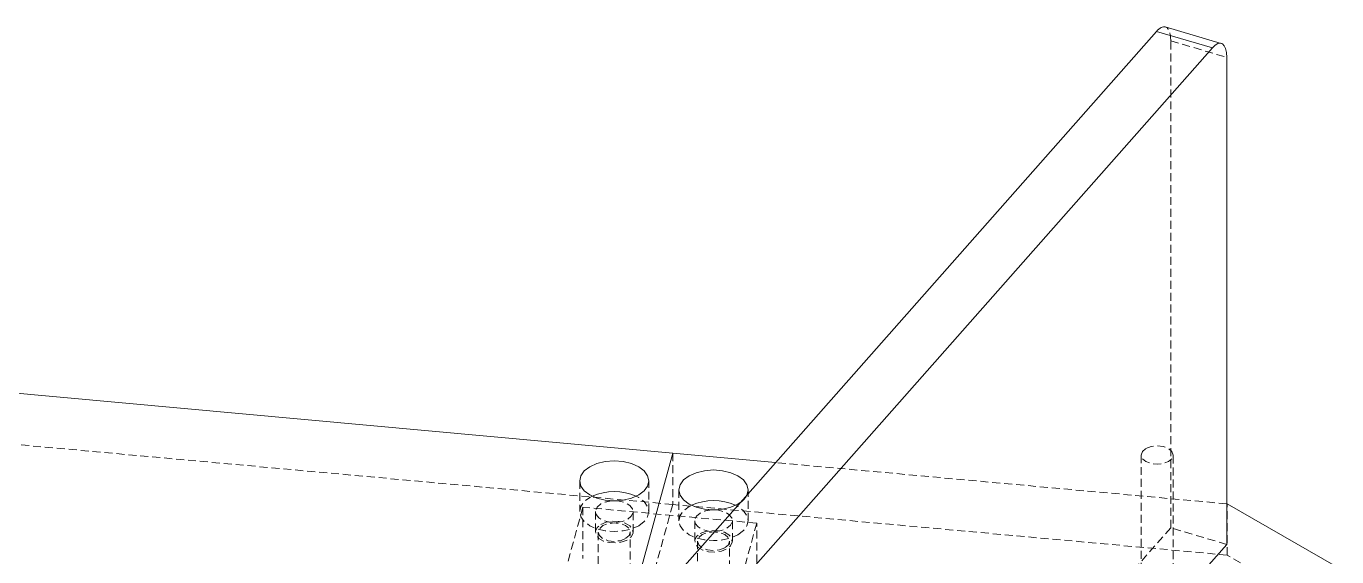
# Model space of a CAD drawing. Header units: millimetres. Extents: x 1529 to 6255, y 1713 to 5797.
# Drawn here: x 5349.6 to 5558.1, y 5337.4 to 5421.9 of the extents above; entities that cross this region are included whole.
import ezdxf

# ---------------------------------------------------------------- set-up
doc = ezdxf.new("R2010")
doc.units = ezdxf.units.MM
doc.linetypes.add('HIDDEN', pattern=[1.905, 1.27, -0.635])

msp = doc.modelspace()

# ---------------------------------------------------------------- linework, layer by layer
at = {"color": 7, "linetype": 'Continuous', "lineweight": 15}
for p, q in [((5539.77, 5419.189), (5530.86, 5421.81)), ((5529.449, 5421.095), (5452.371, 5333.767)), ((5538.359, 5418.475), (5529.449, 5421.095)), ((5459.807, 5329.476), (5538.359, 5418.475)), ((5540.629, 5416.964), (5540.629, 5339.392)), ((5313.301, 5366.64), (5452.461, 5353.916)), ((5452.461, 5353.916), (5447.095, 5334.36)), ((5468.833, 5352.419), (5452.461, 5353.916)), ((5442.924, 5346.334), (5443.379, 5346.334)), ((5458.727, 5344.889), (5459.182, 5344.889)), ((5540.713, 5345.846), (5540.629, 5345.854)), ((5540.713, 5345.846), (5755.856, 5221.647)), ((5540.629, 5339.392), (5527.5, 5324.517))]:
    msp.add_line(p, q, dxfattribs=at)
at = {"color": 7, "linetype": 'HIDDEN', "lineweight": 0}
for p, q in [((5531.719, 5419.584), (5540.629, 5416.964)), ((5531.719, 5342.013), (5531.719, 5419.584)), ((5452.461, 5345.75), (5054.521, 5382.135)), ((5452.461, 5353.916), (5452.461, 5345.75)), ((5540.629, 5345.854), (5468.833, 5352.419)), ((5527.006, 5353.619), (5527.006, 5333.205)), ((5532.106, 5333.205), (5532.106, 5353.619)), ((5437.651, 5349.507), (5437.651, 5344.607)), ((5448.651, 5344.607), (5448.651, 5349.507)), ((5453.454, 5348.062), (5453.454, 5343.162)), ((5464.454, 5343.162), (5464.454, 5348.062)), ((5438.164, 5345.304), (5405, 5224.426)), ((5452.461, 5345.75), (5409.441, 5188.951)), ((5465.819, 5342.775), (5438.164, 5345.304)), ((5438.164, 5345.304), (5438.164, 5337.139)), ((5440.151, 5344.607), (5440.151, 5341.341)), ((5446.151, 5341.341), (5446.151, 5344.607)), ((5540.713, 5337.681), (5452.461, 5345.75)), ((5540.713, 5337.681), (5540.713, 5345.846)), ((5531.719, 5342.013), (5409.526, 5203.57)), ((5465.819, 5342.775), (5432.655, 5221.897)), ((5455.954, 5343.162), (5455.954, 5339.896)), ((5461.954, 5339.896), (5461.954, 5343.162)), ((5465.819, 5334.61), (5465.819, 5342.775)), ((5540.629, 5339.392), (5531.719, 5342.013)), ((5440.601, 5341.341), (5440.601, 5333.176)), ((5445.701, 5333.176), (5445.701, 5341.341)), ((5456.404, 5339.896), (5456.404, 5331.731)), ((5461.504, 5331.731), (5461.504, 5339.896)), ((5951.971, 5100.267), (5540.713, 5337.681))]:
    msp.add_line(p, q, dxfattribs=at)
at = {"color": 7, "linetype": 'HIDDEN', "lineweight": 0, "flags": 128}
for points in [[(5527.753, 5354.66), (5528.58, 5354.979), (5529.556, 5355.091), (5530.532, 5354.979), (5531.359, 5354.66), (5531.912, 5354.182), (5532.106, 5353.619), (5531.912, 5353.055), (5531.359, 5352.578), (5530.532, 5352.259), (5529.556, 5352.147), (5528.58, 5352.259), (5527.753, 5352.578), (5527.2, 5353.056), (5527.006, 5353.619), (5527.2, 5354.182), (5527.753, 5354.66)], [(5439.652, 5347.057), (5439.262, 5346.852), (5438.388, 5346.195), (5437.839, 5345.429), (5437.651, 5344.607), (5437.839, 5343.786), (5438.388, 5343.02), (5439.262, 5342.362), (5440.401, 5341.858), (5441.728, 5341.54), (5443.151, 5341.432), (5444.575, 5341.54), (5445.901, 5341.858), (5447.04, 5342.362), (5447.04, 5342.362)], [(5443.379, 5346.334), (5443.928, 5346.28), (5444.872, 5346.026), (5445.609, 5345.601), (5446.049, 5345.056), (5446.14, 5344.456), (5445.87, 5343.875), (5445.273, 5343.383), (5444.419, 5343.038), (5443.413, 5342.882), (5442.375, 5342.934), (5441.431, 5343.189), (5440.694, 5343.614), (5440.253, 5344.159), (5440.163, 5344.758), (5440.432, 5345.339), (5441.03, 5345.832), (5441.03, 5345.832)], [(5447.04, 5342.362), (5447.914, 5343.02), (5448.464, 5343.786), (5448.651, 5344.607), (5448.464, 5345.429), (5447.914, 5346.195), (5447.04, 5346.852), (5446.65, 5347.057)], [(5455.455, 5345.612), (5455.065, 5345.407), (5454.191, 5344.75), (5453.642, 5343.984), (5453.454, 5343.162), (5453.642, 5342.341), (5454.191, 5341.575), (5455.065, 5340.917), (5456.204, 5340.413), (5457.531, 5340.095), (5458.954, 5339.987), (5460.378, 5340.095), (5461.704, 5340.413), (5462.843, 5340.917), (5462.843, 5340.917)], [(5459.182, 5344.889), (5459.731, 5344.835), (5460.675, 5344.581), (5461.412, 5344.156), (5461.852, 5343.611), (5461.943, 5343.011), (5461.673, 5342.43), (5461.076, 5341.938), (5460.222, 5341.593), (5459.216, 5341.437), (5458.178, 5341.49), (5457.234, 5341.744), (5456.497, 5342.169), (5456.057, 5342.714), (5455.966, 5343.313), (5456.235, 5343.894), (5456.833, 5344.387)], [(5462.843, 5340.917), (5463.717, 5341.575), (5464.267, 5342.341), (5464.454, 5343.162), (5464.267, 5343.984), (5463.717, 5344.75), (5462.843, 5345.407), (5462.453, 5345.612)], [(5441.03, 5342.566), (5441.883, 5342.911), (5442.89, 5343.066), (5443.928, 5343.014), (5444.872, 5342.76), (5445.609, 5342.334), (5446.049, 5341.789), (5446.14, 5341.19), (5445.87, 5340.609), (5445.273, 5340.116), (5444.419, 5339.771), (5443.413, 5339.616), (5442.375, 5339.668), (5441.431, 5339.922), (5440.694, 5340.348), (5440.253, 5340.893), (5440.163, 5341.492), (5440.432, 5342.073), (5441.03, 5342.566)], [(5444.954, 5340.3), (5444.127, 5339.981), (5443.151, 5339.869), (5442.175, 5339.981), (5441.348, 5340.3), (5440.795, 5340.778), (5440.601, 5341.341), (5440.795, 5341.904), (5441.348, 5342.382), (5442.175, 5342.701), (5443.151, 5342.813), (5444.127, 5342.701), (5444.954, 5342.382), (5445.507, 5341.904), (5445.701, 5341.341), (5445.507, 5340.778), (5444.954, 5340.3)], [(5456.833, 5341.121), (5457.686, 5341.466), (5458.693, 5341.621), (5459.731, 5341.569), (5460.675, 5341.315), (5461.412, 5340.89), (5461.852, 5340.344), (5461.943, 5339.745), (5461.673, 5339.164), (5461.076, 5338.672), (5460.222, 5338.327), (5459.216, 5338.171), (5458.178, 5338.223), (5457.234, 5338.478), (5456.497, 5338.903), (5456.057, 5339.448), (5455.966, 5340.047), (5456.235, 5340.628), (5456.833, 5341.121)], [(5460.757, 5338.855), (5459.93, 5338.536), (5458.954, 5338.424), (5457.978, 5338.536), (5457.151, 5338.855), (5456.598, 5339.333), (5456.404, 5339.896), (5456.598, 5340.46), (5457.151, 5340.937), (5457.978, 5341.256), (5458.954, 5341.368), (5459.93, 5341.256), (5460.757, 5340.937), (5461.31, 5340.46), (5461.504, 5339.896), (5461.31, 5339.333), (5460.757, 5338.855)]]:
    msp.add_lwpolyline(points, dxfattribs=at)
at = {"color": 7, "linetype": 'Continuous', "lineweight": 15, "flags": 128}
for points in [[(5447.04, 5347.261), (5445.901, 5346.757), (5444.575, 5346.44), (5443.151, 5346.331), (5441.728, 5346.44), (5440.401, 5346.757), (5439.262, 5347.261), (5438.388, 5347.919), (5437.839, 5348.685), (5437.651, 5349.507), (5437.839, 5350.328), (5438.388, 5351.094), (5439.262, 5351.752), (5440.401, 5352.256), (5441.728, 5352.573), (5443.151, 5352.682), (5444.575, 5352.573), (5445.901, 5352.256), (5447.04, 5351.752), (5447.914, 5351.094), (5448.464, 5350.328), (5448.651, 5349.507), (5448.464, 5348.685), (5447.914, 5347.919), (5447.04, 5347.261)], [(5463.216, 5346.055), (5462.843, 5345.816), (5461.704, 5345.312), (5460.378, 5344.995), (5458.954, 5344.887), (5457.531, 5344.995), (5456.204, 5345.312), (5455.065, 5345.816), (5454.191, 5346.474), (5453.642, 5347.24), (5453.454, 5348.062), (5453.642, 5348.883), (5454.191, 5349.649), (5455.065, 5350.307), (5456.204, 5350.811), (5457.531, 5351.128), (5458.954, 5351.237), (5460.378, 5351.128), (5461.704, 5350.811), (5462.843, 5350.307), (5463.717, 5349.649), (5464.267, 5348.883), (5464.454, 5348.062), (5464.272, 5347.251)]]:
    msp.add_lwpolyline(points, dxfattribs=at)
at = {"color": 7, "linetype": 'Continuous', "lineweight": 15}
for centre, start, end in [((5443.151, 5339.264), 65.81808, 114.18192), ((5458.954, 5337.82), 65.81763, 114.18237)]:
    msp.add_arc(centre, 8.542, start, end, dxfattribs=at)
at = {"color": 7, "linetype": 'HIDDEN', "lineweight": 0}
for centre, radius, start, end in [((5443.077, 5341.934), 4.402, 91.99626, 117.71106), ((5461.607, 5348.539), 2.96, 302.93326, 334.20173), ((5458.878, 5340.496), 4.396, 91.97543, 117.73089)]:
    msp.add_arc(centre, radius, start, end, dxfattribs=at)
at = {"color": 7, "linetype": 'Continuous', "lineweight": 15}
for centre, start_param, end_param in [((5529.449, 5417.013), 0.0000005, 0.6707499), ((5538.359, 5414.392), 5.3831389, 6.9539352)]:
    msp.add_ellipse(centre, major_axis=(1.411, 4.797), ratio=0.3707018, start_param=start_param, end_param=end_param, dxfattribs=at)
at = {"color": 7, "linetype": 'HIDDEN', "lineweight": 0}
msp.add_ellipse((5529.449, 5417.013), major_axis=(1.411, 4.797), ratio=0.3707018, start_param=5.3831389, end_param=6.2831858, dxfattribs=at)

doc.saveas('drawing.dxf')
